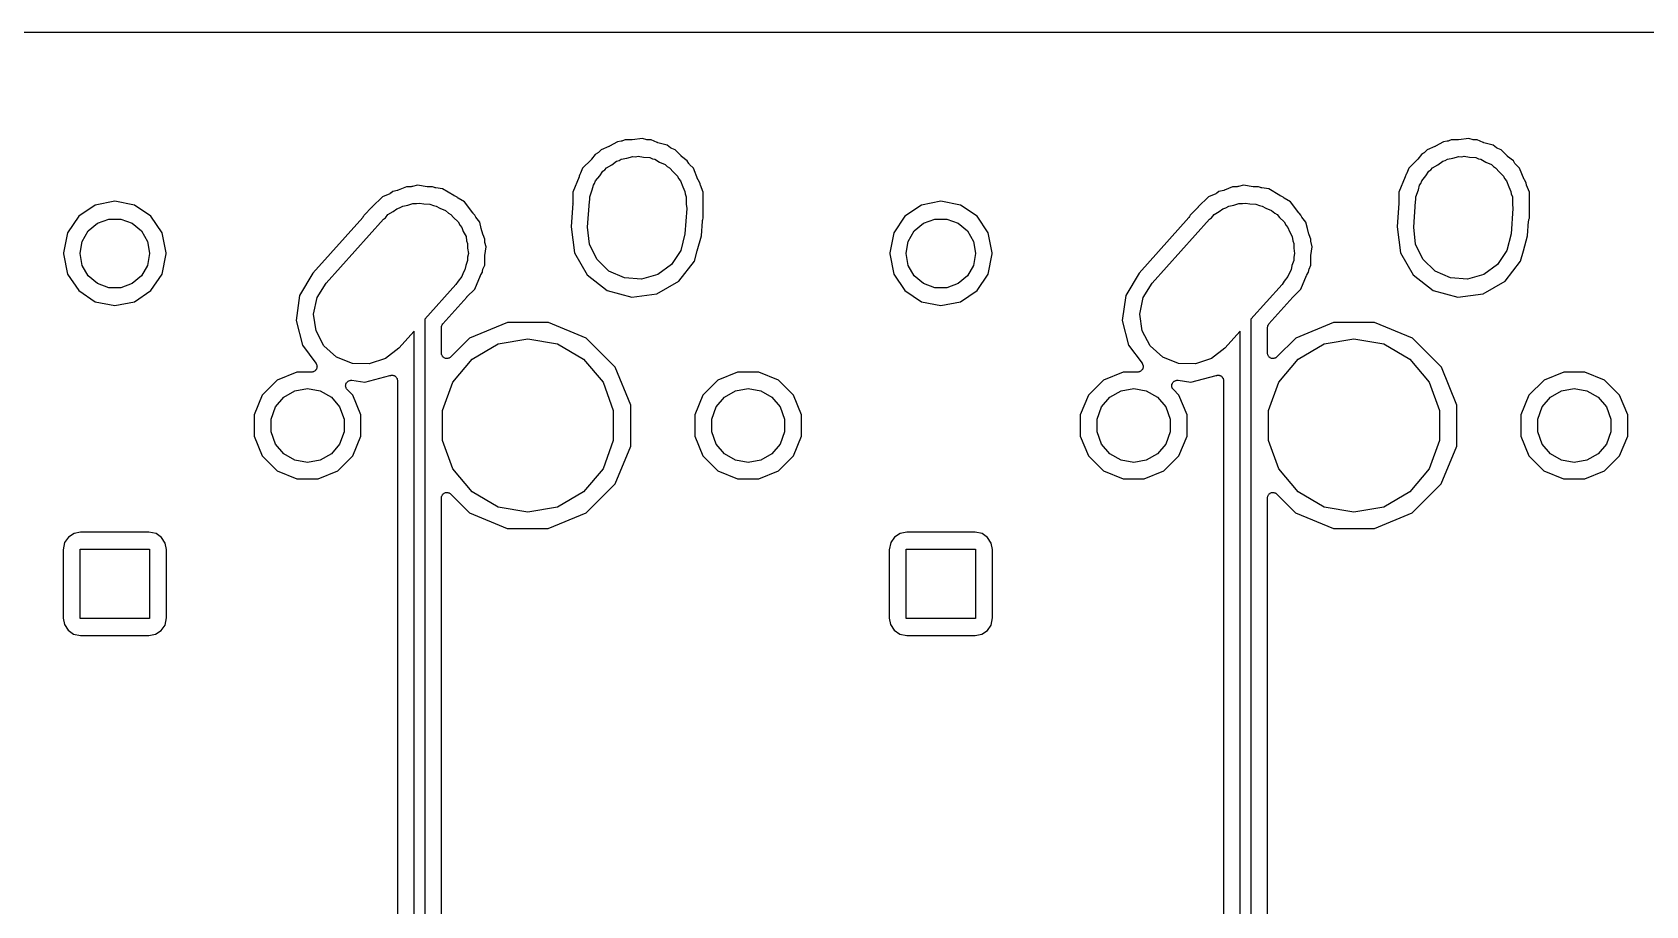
# Model space of a CAD drawing. Extents: x 29 to 257, y -104 to -29.
# Drawn here: x 160.02 to 197.23, y -49.18 to -29.03 of the extents above; entities that cross this region are included whole.
import ezdxf

# ---------------------------------------------------------------- set-up
doc = ezdxf.new("R2010")
doc.units = 0
doc.header["$MEASUREMENT"] = 0
doc.layers.add('BLACK', color=7, linetype='CONTINUOUS')

msp = doc.modelspace()

# ---------------------------------------------------------------- linework, layer by layer
at = {"layer": 'Black'}
for p, q in [((31.0137, -29.031), (254.736, -29.031)), ((173.514, -31.557), (173.333, -31.6609)), ((173.603, -31.5457), (173.514, -31.557)), ((173.619, -31.5407), (173.603, -31.5457)), ((173.635, -31.5371), (173.619, -31.5407)), ((173.692, -31.5137), (173.635, -31.5371)), ((173.843, -31.5139), (173.692, -31.5137)), ((173.851, -31.5125), (173.843, -31.5139)), ((173.859, -31.5128), (173.851, -31.5125)), ((174.096, -31.4825), (173.859, -31.5128)), ((174.197, -31.5098), (174.096, -31.4825)), ((174.213, -31.5113), (174.197, -31.5098)), ((174.23, -31.5142), (174.213, -31.5113)), ((174.291, -31.5143), (174.23, -31.5142)), ((174.43, -31.5722), (174.291, -31.5143)), ((174.438, -31.5739), (174.43, -31.5722)), ((174.446, -31.5774), (174.438, -31.5739)), ((174.662, -31.6362), (174.446, -31.5774)), ((192.564, -31.557), (192.383, -31.6609)), ((192.653, -31.5457), (192.564, -31.557)), ((192.669, -31.5407), (192.653, -31.5457)), ((192.685, -31.5371), (192.669, -31.5407)), ((192.742, -31.5137), (192.685, -31.5371)), ((192.893, -31.5139), (192.742, -31.5137)), ((192.901, -31.5125), (192.893, -31.5139)), ((192.909, -31.5128), (192.901, -31.5125)), ((193.146, -31.4825), (192.909, -31.5128)), ((193.247, -31.5098), (193.146, -31.4825)), ((193.263, -31.5113), (193.247, -31.5098)), ((193.28, -31.5142), (193.263, -31.5113)), ((193.341, -31.5143), (193.28, -31.5142)), ((193.48, -31.5722), (193.341, -31.5143)), ((193.488, -31.5739), (193.48, -31.5722)), ((193.496, -31.5774), (193.488, -31.5739)), ((193.712, -31.6362), (193.496, -31.5774)), ((172.909, -31.9707), (172.714, -32.1658)), ((172.914, -31.964), (172.909, -31.9707)), ((172.92, -31.9585), (172.914, -31.964)), ((173.005, -31.8486), (172.92, -31.9585)), ((173.053, -31.8212), (173.005, -31.8486)), ((173.066, -31.8105), (173.053, -31.8212)), ((173.08, -31.8009), (173.066, -31.8105)), ((173.138, -31.7425), (173.08, -31.8009)), ((173.318, -31.6681), (173.138, -31.7425)), ((173.325, -31.6637), (173.318, -31.6681)), ((173.333, -31.6609), (173.325, -31.6637)), ((173.496, -32.0039), (173.555, -31.9871)), ((173.555, -31.9871), (173.604, -31.9588)), ((173.604, -31.9588), (173.731, -31.9364)), ((173.731, -31.9364), (173.872, -31.8959)), ((173.872, -31.8959), (173.936, -31.9003)), ((173.936, -31.9003), (173.99, -31.8907)), ((173.99, -31.8907), (174.114, -31.9126)), ((174.114, -31.9126), (174.261, -31.9228)), ((174.261, -31.9228), (174.321, -31.949)), ((174.321, -31.949), (174.376, -31.9588)), ((174.376, -31.9588), (174.488, -32.0234)), ((174.739, -31.6955), (174.662, -31.6362)), ((174.754, -31.7033), (174.739, -31.6955)), ((174.768, -31.7123), (174.754, -31.7033)), ((174.844, -31.744), (174.768, -31.7123)), ((174.982, -31.882), (174.844, -31.744)), ((174.989, -31.8867), (174.982, -31.882)), ((174.994, -31.8927), (174.989, -31.8867)), ((175.126, -31.9949), (174.994, -31.8927)), ((175.161, -32.0548), (175.126, -31.9949)), ((191.959, -31.9707), (191.764, -32.1658)), ((191.964, -31.964), (191.959, -31.9707)), ((191.97, -31.9585), (191.964, -31.964)), ((192.055, -31.8486), (191.97, -31.9585)), ((192.103, -31.8212), (192.055, -31.8486)), ((192.116, -31.8105), (192.103, -31.8212)), ((192.13, -31.8009), (192.116, -31.8105)), ((192.188, -31.7425), (192.13, -31.8009)), ((192.368, -31.6681), (192.188, -31.7425)), ((192.375, -31.6637), (192.368, -31.6681)), ((192.383, -31.6609), (192.375, -31.6637)), ((192.546, -32.0039), (192.605, -31.9871)), ((192.605, -31.9871), (192.654, -31.9588)), ((192.654, -31.9588), (192.781, -31.9364)), ((192.781, -31.9364), (192.922, -31.8959)), ((192.922, -31.8959), (192.986, -31.9003)), ((192.986, -31.9003), (193.04, -31.8907)), ((193.04, -31.8907), (193.164, -31.9126)), ((193.164, -31.9126), (193.311, -31.9228)), ((193.311, -31.9228), (193.371, -31.949)), ((193.371, -31.949), (193.426, -31.9588)), ((193.426, -31.9588), (193.538, -32.0234)), ((193.789, -31.6955), (193.712, -31.6362)), ((193.804, -31.7033), (193.789, -31.6955)), ((193.818, -31.7123), (193.804, -31.7033)), ((193.894, -31.744), (193.818, -31.7123)), ((194.032, -31.882), (193.894, -31.744)), ((194.039, -31.8867), (194.032, -31.882)), ((194.044, -31.8927), (194.039, -31.8867)), ((194.176, -31.9949), (194.044, -31.8927)), ((194.211, -32.0548), (194.176, -31.9949)), ((172.631, -32.3661), (172.484, -32.7191)), ((172.633, -32.3581), (172.631, -32.3661)), ((172.636, -32.3507), (172.633, -32.3581)), ((172.646, -32.3128), (172.636, -32.3507)), ((172.65, -32.3078), (172.646, -32.3128)), ((172.658, -32.293), (172.65, -32.3078)), ((172.667, -32.2789), (172.658, -32.293)), ((172.714, -32.1658), (172.667, -32.2789)), ((173.012, -32.4554), (173.11, -32.3391)), ((173.11, -32.3391), (173.18, -32.2339)), ((173.18, -32.2339), (173.225, -32.2012)), ((173.225, -32.2012), (173.264, -32.1549)), ((173.264, -32.1549), (173.384, -32.0858)), ((173.384, -32.0858), (173.496, -32.0039)), ((174.488, -32.0234), (174.619, -32.0813)), ((174.619, -32.0813), (174.664, -32.1247)), ((174.664, -32.1247), (174.716, -32.1549)), ((174.716, -32.1549), (174.805, -32.2607)), ((174.805, -32.2607), (174.9, -32.3525)), ((174.9, -32.3525), (174.925, -32.4045)), ((175.171, -32.0677), (175.161, -32.0548)), ((175.181, -32.0814), (175.171, -32.0677)), ((175.267, -32.168), (175.181, -32.0814)), ((175.373, -32.4233), (175.267, -32.168)), ((191.681, -32.3661), (191.534, -32.7191)), ((191.683, -32.3581), (191.681, -32.3661)), ((191.686, -32.3507), (191.683, -32.3581)), ((191.696, -32.3128), (191.686, -32.3507)), ((191.7, -32.3078), (191.696, -32.3128)), ((191.708, -32.293), (191.7, -32.3078)), ((191.717, -32.2789), (191.708, -32.293)), ((191.764, -32.1658), (191.717, -32.2789)), ((192.062, -32.4554), (192.16, -32.3391)), ((192.16, -32.3391), (192.23, -32.2339)), ((192.23, -32.2339), (192.275, -32.2012)), ((192.275, -32.2012), (192.314, -32.1549)), ((192.314, -32.1549), (192.434, -32.0858)), ((192.434, -32.0858), (192.546, -32.0039)), ((193.538, -32.0234), (193.669, -32.0813)), ((193.669, -32.0813), (193.714, -32.1247)), ((193.714, -32.1247), (193.766, -32.1549)), ((193.766, -32.1549), (193.855, -32.2607)), ((193.855, -32.2607), (193.95, -32.3525)), ((193.95, -32.3525), (193.975, -32.4045)), ((194.221, -32.0677), (194.211, -32.0548)), ((194.231, -32.0814), (194.221, -32.0677)), ((194.317, -32.168), (194.231, -32.0814)), ((194.423, -32.4233), (194.317, -32.168)), ((168.291, -32.7383), (168.277, -32.7455)), ((168.335, -32.706), (168.291, -32.7383)), ((168.446, -32.6776), (168.335, -32.706)), ((168.454, -32.6739), (168.446, -32.6776)), ((168.463, -32.6719), (168.454, -32.6739)), ((168.652, -32.5937), (168.463, -32.6719)), ((168.757, -32.5938), (168.652, -32.5937)), ((168.772, -32.5911), (168.757, -32.5938)), ((168.788, -32.5899), (168.772, -32.5911)), ((168.903, -32.5606), (168.788, -32.5899)), ((169.129, -32.5929), (168.903, -32.5606)), ((169.138, -32.5926), (169.129, -32.5929)), ((169.146, -32.5942), (169.138, -32.5926)), ((169.251, -32.5943), (169.146, -32.5942)), ((169.295, -32.6128), (169.251, -32.5943)), ((169.311, -32.6162), (169.295, -32.6128)), ((169.326, -32.6212), (169.311, -32.6162)), ((169.484, -32.6437), (169.326, -32.6212)), ((169.742, -32.7967), (169.484, -32.6437)), ((172.484, -32.7191), (172.484, -32.9632)), ((172.878, -32.8239), (172.935, -32.6656)), ((172.935, -32.6656), (172.962, -32.558)), ((172.962, -32.558), (172.989, -32.5178)), ((172.989, -32.5178), (173.012, -32.4554)), ((174.925, -32.4045), (174.968, -32.4554)), ((174.968, -32.4554), (175.02, -32.598)), ((175.02, -32.598), (175.071, -32.7035)), ((175.071, -32.7035), (175.077, -32.7546)), ((175.377, -32.4302), (175.373, -32.4233)), ((175.38, -32.4379), (175.377, -32.4302)), ((175.418, -32.504), (175.38, -32.4379)), ((175.421, -32.5282), (175.418, -32.504)), ((175.426, -32.5442), (175.421, -32.5282)), ((175.43, -32.5605), (175.426, -32.5442)), ((175.496, -32.7218), (175.43, -32.5605)), ((175.496, -33.3209), (175.496, -32.7218)), ((187.341, -32.7383), (187.327, -32.7455)), ((187.385, -32.706), (187.341, -32.7383)), ((187.496, -32.6776), (187.385, -32.706)), ((187.504, -32.6739), (187.496, -32.6776)), ((187.513, -32.6719), (187.504, -32.6739)), ((187.702, -32.5937), (187.513, -32.6719)), ((187.807, -32.5938), (187.702, -32.5937)), ((187.822, -32.5911), (187.807, -32.5938)), ((187.838, -32.5899), (187.822, -32.5911)), ((187.953, -32.5606), (187.838, -32.5899)), ((188.179, -32.5929), (187.953, -32.5606)), ((188.188, -32.5926), (188.179, -32.5929)), ((188.196, -32.5942), (188.188, -32.5926)), ((188.301, -32.5943), (188.196, -32.5942)), ((188.345, -32.6128), (188.301, -32.5943)), ((188.361, -32.6162), (188.345, -32.6128)), ((188.376, -32.6212), (188.361, -32.6162)), ((188.534, -32.6437), (188.376, -32.6212)), ((188.792, -32.7967), (188.534, -32.6437)), ((191.534, -32.7191), (191.534, -32.9632)), ((191.928, -32.8239), (191.985, -32.6656)), ((191.985, -32.6656), (192.012, -32.558)), ((192.012, -32.558), (192.039, -32.5178)), ((192.039, -32.5178), (192.062, -32.4554)), ((193.975, -32.4045), (194.018, -32.4554)), ((194.018, -32.4554), (194.07, -32.598)), ((194.07, -32.598), (194.121, -32.7035)), ((194.121, -32.7035), (194.127, -32.7546)), ((194.427, -32.4302), (194.423, -32.4233)), ((194.43, -32.4379), (194.427, -32.4302)), ((194.468, -32.504), (194.43, -32.4379)), ((194.471, -32.5282), (194.468, -32.504)), ((194.476, -32.5442), (194.471, -32.5282)), ((194.48, -32.5605), (194.476, -32.5442)), ((194.546, -32.7218), (194.48, -32.5605)), ((194.546, -33.3209), (194.546, -32.7218)), ((161.474, -33.0168), (161.092, -33.2723)), ((161.925, -32.9271), (161.474, -33.0168)), ((162.376, -33.0168), (161.925, -32.9271)), ((162.758, -33.2723), (162.376, -33.0168)), ((167.854, -33.0659), (167.674, -33.2458)), ((167.856, -33.063), (167.854, -33.0659)), ((167.859, -33.0608), (167.856, -33.063)), ((167.86, -33.0597), (167.859, -33.0604)), ((167.859, -33.0604), (167.859, -33.0608)), ((168.098, -32.8225), (167.86, -33.0597)), ((168.264, -32.7541), (168.098, -32.8225)), ((168.277, -32.7455), (168.264, -32.7541)), ((168.343, -33.1662), (168.425, -33.1016)), ((168.425, -33.1016), (168.493, -33.0794)), ((168.493, -33.0794), (168.564, -33.0388)), ((168.564, -33.0388), (168.681, -33.0182)), ((168.681, -33.0182), (168.797, -32.9802)), ((168.797, -32.9802), (168.88, -32.983)), ((168.88, -32.983), (168.95, -32.9707)), ((168.95, -32.9707), (169.052, -32.9887)), ((169.052, -32.9887), (169.187, -32.9932)), ((169.187, -32.9932), (169.273, -33.0277)), ((169.273, -33.0277), (169.336, -33.0388)), ((169.336, -33.0388), (169.417, -33.0857)), ((169.417, -33.0857), (169.55, -33.1389)), ((169.75, -32.7999), (169.742, -32.7967)), ((169.758, -32.8048), (169.75, -32.7999)), ((169.804, -32.824), (169.758, -32.8048)), ((169.817, -32.8364), (169.804, -32.824)), ((169.83, -32.8456), (169.817, -32.8364)), ((169.842, -32.8559), (169.83, -32.8456)), ((169.988, -32.9428), (169.842, -32.8559)), ((170.18, -33.199), (169.988, -32.9428)), ((172.484, -32.9718), (172.446, -33.5215)), ((172.484, -32.9632), (172.483, -32.9674)), ((172.483, -32.9674), (172.484, -32.9718)), ((172.827, -33.528), (172.868, -32.9372)), ((172.868, -32.9372), (172.878, -32.8976)), ((172.878, -32.8976), (172.878, -32.8239)), ((175.113, -33.092), (175.072, -33.6828)), ((175.077, -32.7546), (175.102, -32.8239)), ((175.102, -32.8239), (175.102, -32.9924)), ((175.102, -32.9924), (175.113, -33.092)), ((180.524, -33.0168), (180.142, -33.2723)), ((180.975, -32.9271), (180.524, -33.0168)), ((181.426, -33.0168), (180.975, -32.9271)), ((181.808, -33.2723), (181.426, -33.0168)), ((186.904, -33.0659), (186.724, -33.2458)), ((186.906, -33.063), (186.904, -33.0659)), ((186.909, -33.0608), (186.906, -33.063)), ((186.91, -33.0597), (186.909, -33.0604)), ((186.909, -33.0604), (186.909, -33.0608)), ((187.148, -32.8225), (186.91, -33.0597)), ((187.314, -32.7541), (187.148, -32.8225)), ((187.327, -32.7455), (187.314, -32.7541)), ((187.393, -33.1662), (187.475, -33.1016)), ((187.475, -33.1016), (187.543, -33.0794)), ((187.543, -33.0794), (187.614, -33.0388)), ((187.614, -33.0388), (187.731, -33.0182)), ((187.731, -33.0182), (187.847, -32.9802)), ((187.847, -32.9802), (187.93, -32.983)), ((187.93, -32.983), (188, -32.9707)), ((188, -32.9707), (188.102, -32.9887)), ((188.102, -32.9887), (188.237, -32.9932)), ((188.237, -32.9932), (188.323, -33.0277)), ((188.323, -33.0277), (188.386, -33.0388)), ((188.386, -33.0388), (188.467, -33.0857)), ((188.467, -33.0857), (188.6, -33.1389)), ((188.8, -32.7999), (188.792, -32.7967)), ((188.808, -32.8048), (188.8, -32.7999)), ((188.854, -32.824), (188.808, -32.8048)), ((188.867, -32.8364), (188.854, -32.824)), ((188.88, -32.8456), (188.867, -32.8364)), ((188.892, -32.8559), (188.88, -32.8456)), ((189.038, -32.9428), (188.892, -32.8559)), ((189.23, -33.199), (189.038, -32.9428)), ((191.534, -32.9718), (191.496, -33.5215)), ((191.534, -32.9632), (191.533, -32.9674)), ((191.533, -32.9674), (191.534, -32.9718)), ((191.877, -33.528), (191.918, -32.9372)), ((191.918, -32.9372), (191.928, -32.8976)), ((191.928, -32.8976), (191.928, -32.8239)), ((194.163, -33.092), (194.122, -33.6828)), ((194.127, -32.7546), (194.152, -32.8239)), ((194.152, -32.8239), (194.152, -32.9924)), ((194.152, -32.9924), (194.163, -33.092)), ((161.092, -33.2723), (160.836, -33.6546)), ((161.312, -33.614), (161.525, -33.4354)), ((161.525, -33.4354), (161.786, -33.3403)), ((161.786, -33.3403), (162.064, -33.3403)), ((162.064, -33.3403), (162.325, -33.4354)), ((162.325, -33.4354), (162.538, -33.614)), ((163.014, -33.6546), (162.758, -33.2723)), ((167.643, -33.3015), (166.493, -34.583)), ((166.797, -34.8147), (168.118, -33.3427)), ((167.654, -33.2833), (167.643, -33.3015)), ((167.666, -33.2653), (167.654, -33.2833)), ((167.674, -33.2458), (167.666, -33.2653)), ((168.118, -33.3427), (168.164, -33.3069)), ((168.164, -33.3069), (168.224, -33.2349)), ((168.224, -33.2349), (168.343, -33.1662)), ((169.55, -33.1389), (169.622, -33.2041)), ((169.622, -33.2041), (169.676, -33.2349)), ((169.676, -33.2349), (169.734, -33.3041)), ((169.734, -33.3041), (169.841, -33.3999)), ((169.841, -33.3999), (169.887, -33.4863)), ((170.187, -33.2051), (170.18, -33.199)), ((170.192, -33.2125), (170.187, -33.2051)), ((170.227, -33.248), (170.192, -33.2125)), ((170.234, -33.2642), (170.227, -33.248)), ((170.243, -33.2776), (170.234, -33.2642)), ((170.25, -33.2919), (170.243, -33.2776)), ((170.34, -33.4122), (170.25, -33.2919)), ((170.377, -33.5567), (170.34, -33.4122)), ((175.451, -33.7287), (175.474, -33.3905)), ((175.474, -33.3905), (175.479, -33.3705)), ((175.479, -33.3705), (175.483, -33.3505)), ((175.483, -33.3505), (175.496, -33.3209)), ((180.142, -33.2723), (179.886, -33.6546)), ((180.362, -33.614), (180.575, -33.4354)), ((180.575, -33.4354), (180.836, -33.3403)), ((180.836, -33.3403), (181.114, -33.3403)), ((181.114, -33.3403), (181.375, -33.4354)), ((181.375, -33.4354), (181.588, -33.614)), ((182.064, -33.6546), (181.808, -33.2723)), ((186.693, -33.3015), (185.543, -34.583)), ((185.847, -34.8147), (187.168, -33.3427)), ((186.704, -33.2833), (186.693, -33.3015)), ((186.716, -33.2653), (186.704, -33.2833)), ((186.724, -33.2458), (186.716, -33.2653)), ((187.168, -33.3427), (187.214, -33.3069)), ((187.214, -33.3069), (187.274, -33.2349)), ((187.274, -33.2349), (187.393, -33.1662)), ((188.6, -33.1389), (188.672, -33.2041)), ((188.672, -33.2041), (188.726, -33.2349)), ((188.726, -33.2349), (188.784, -33.3041)), ((188.784, -33.3041), (188.891, -33.3999)), ((188.891, -33.3999), (188.937, -33.4863)), ((189.237, -33.2051), (189.23, -33.199)), ((189.242, -33.2125), (189.237, -33.2051)), ((189.277, -33.248), (189.242, -33.2125)), ((189.284, -33.2642), (189.277, -33.248)), ((189.293, -33.2776), (189.284, -33.2642)), ((189.3, -33.2919), (189.293, -33.2776)), ((189.39, -33.4122), (189.3, -33.2919)), ((189.427, -33.5567), (189.39, -33.4122)), ((194.501, -33.7287), (194.524, -33.3905)), ((194.524, -33.3905), (194.529, -33.3705)), ((194.529, -33.3705), (194.533, -33.3505)), ((194.533, -33.3505), (194.546, -33.3209)), ((160.836, -33.6546), (160.744, -34.1181)), ((161.125, -34.1282), (161.173, -33.8546)), ((161.173, -33.8546), (161.312, -33.614)), ((162.538, -33.614), (162.677, -33.8546)), ((162.677, -33.8546), (162.725, -34.1282)), ((163.106, -34.1181), (163.014, -33.6546)), ((169.887, -33.4863), (169.928, -33.5354)), ((169.928, -33.5354), (169.96, -33.6234)), ((169.96, -33.6234), (170.025, -33.7445)), ((170.025, -33.7445), (170.038, -33.8373)), ((170.038, -33.8373), (170.062, -33.9039)), ((170.411, -33.6882), (170.377, -33.5567)), ((170.414, -33.6964), (170.411, -33.6882)), ((170.416, -33.7052), (170.414, -33.6964)), ((170.456, -33.8018), (170.416, -33.7052)), ((170.456, -33.85), (170.456, -33.8018)), ((170.459, -33.8657), (170.456, -33.85)), ((172.446, -33.5215), (172.522, -34.116)), ((172.869, -33.9165), (172.827, -33.528)), ((175.072, -33.6828), (174.978, -34.062)), ((175.357, -34.0723), (175.451, -33.7287)), ((179.886, -33.6546), (179.794, -34.1181)), ((180.175, -34.1282), (180.223, -33.8546)), ((180.223, -33.8546), (180.362, -33.614)), ((181.588, -33.614), (181.727, -33.8546)), ((181.727, -33.8546), (181.775, -34.1282)), ((182.156, -34.1181), (182.064, -33.6546)), ((188.937, -33.4863), (188.978, -33.5354)), ((188.978, -33.5354), (189.01, -33.6234)), ((189.01, -33.6234), (189.075, -33.7445)), ((189.075, -33.7445), (189.088, -33.8373)), ((189.088, -33.8373), (189.112, -33.9039)), ((189.461, -33.6882), (189.427, -33.5567)), ((189.464, -33.6964), (189.461, -33.6882)), ((189.466, -33.7052), (189.464, -33.6964)), ((189.506, -33.8018), (189.466, -33.7052)), ((189.506, -33.85), (189.506, -33.8018)), ((189.509, -33.8657), (189.506, -33.85)), ((191.496, -33.5215), (191.572, -34.116)), ((191.919, -33.9165), (191.877, -33.528)), ((194.122, -33.6828), (194.028, -34.062)), ((194.407, -34.0723), (194.501, -33.7287)), ((160.744, -34.1181), (160.744, -34.1444)), ((160.744, -34.1444), (160.836, -34.6079)), ((161.125, -34.1343), (161.125, -34.1282)), ((161.173, -34.4079), (161.125, -34.1343)), ((162.725, -34.1343), (162.677, -34.4079)), ((162.725, -34.1282), (162.725, -34.1343)), ((163.014, -34.6079), (163.106, -34.1444)), ((163.106, -34.1444), (163.106, -34.1181)), ((170.062, -33.9039), (170.062, -34.0076)), ((170.062, -34.0076), (170.08, -34.1313)), ((170.08, -34.1313), (170.062, -34.2149)), ((170.062, -34.2149), (170.062, -34.2961)), ((170.456, -34.1962), (170.457, -34.1873)), ((170.456, -34.4009), (170.456, -34.1962)), ((170.457, -34.1783), (170.486, -33.9806)), ((170.457, -34.1873), (170.457, -34.1783)), ((170.46, -33.8816), (170.459, -33.8657)), ((170.486, -33.9806), (170.46, -33.8816)), ((172.522, -34.116), (172.814, -34.6251)), ((173.04, -34.2675), (172.869, -33.9165)), ((174.978, -34.062), (174.76, -34.3861)), ((175.294, -34.3072), (175.357, -34.0723)), ((179.794, -34.1181), (179.794, -34.1444)), ((179.794, -34.1444), (179.886, -34.6079)), ((180.175, -34.1343), (180.175, -34.1282)), ((180.223, -34.4079), (180.175, -34.1343)), ((181.775, -34.1343), (181.727, -34.4079)), ((181.775, -34.1282), (181.775, -34.1343)), ((182.064, -34.6079), (182.156, -34.1444)), ((182.156, -34.1444), (182.156, -34.1181)), ((189.112, -33.9039), (189.112, -34.0076)), ((189.112, -34.0076), (189.13, -34.1313)), ((189.13, -34.1313), (189.112, -34.2149)), ((189.112, -34.2149), (189.112, -34.2961)), ((189.506, -34.1962), (189.507, -34.1873)), ((189.506, -34.4009), (189.506, -34.1962)), ((189.507, -34.1783), (189.536, -33.9806)), ((189.507, -34.1873), (189.507, -34.1783)), ((189.51, -33.8816), (189.509, -33.8657)), ((189.536, -33.9806), (189.51, -33.8816)), ((191.572, -34.116), (191.864, -34.6251)), ((192.09, -34.2675), (191.919, -33.9165)), ((194.028, -34.062), (193.81, -34.3861)), ((194.344, -34.3072), (194.407, -34.0723)), ((161.312, -34.6485), (161.173, -34.4079)), ((162.677, -34.4079), (162.538, -34.6485)), ((166.493, -34.583), (166.188, -35.0987)), ((169.96, -34.5764), (169.928, -34.6646)), ((169.999, -34.5136), (169.96, -34.5764)), ((170.021, -34.4078), (169.999, -34.5136)), ((170.062, -34.2961), (170.021, -34.4078)), ((170.363, -34.6281), (170.402, -34.5613)), ((170.402, -34.5613), (170.407, -34.5286)), ((170.407, -34.5286), (170.412, -34.5134)), ((170.412, -34.5134), (170.415, -34.4979)), ((170.415, -34.4979), (170.456, -34.4009)), ((173.321, -34.5387), (173.04, -34.2675)), ((173.679, -34.6972), (173.321, -34.5387)), ((174.76, -34.3861), (174.444, -34.6161)), ((174.935, -34.7714), (175.294, -34.3072)), ((180.362, -34.6485), (180.223, -34.4079)), ((181.727, -34.4079), (181.588, -34.6485)), ((185.543, -34.583), (185.238, -35.0987)), ((189.01, -34.5764), (188.978, -34.6646)), ((189.049, -34.5136), (189.01, -34.5764)), ((189.071, -34.4078), (189.049, -34.5136)), ((189.112, -34.2961), (189.071, -34.4078)), ((189.413, -34.6281), (189.452, -34.5613)), ((189.452, -34.5613), (189.457, -34.5286)), ((189.457, -34.5286), (189.462, -34.5134)), ((189.462, -34.5134), (189.465, -34.4979)), ((189.465, -34.4979), (189.506, -34.4009)), ((192.371, -34.5387), (192.09, -34.2675)), ((192.729, -34.6972), (192.371, -34.5387)), ((193.81, -34.3861), (193.494, -34.6161)), ((193.985, -34.7714), (194.344, -34.3072)), ((160.836, -34.6079), (161.092, -34.9902)), ((161.525, -34.8271), (161.312, -34.6485)), ((161.786, -34.9222), (161.525, -34.8271)), ((162.064, -34.9222), (161.786, -34.9222)), ((162.325, -34.8271), (162.064, -34.9222)), ((162.538, -34.6485), (162.325, -34.8271)), ((162.758, -34.9902), (163.014, -34.6079)), ((166.591, -35.1464), (166.797, -34.8147)), ((169.793, -34.8453), (169.075, -35.6452)), ((169.84, -34.77), (169.793, -34.8453)), ((169.928, -34.6646), (169.84, -34.77)), ((170.046, -35.1341), (170.226, -34.9542)), ((170.226, -34.9542), (170.355, -34.6441)), ((170.355, -34.6441), (170.36, -34.6365)), ((170.36, -34.6365), (170.363, -34.6281)), ((172.814, -34.6251), (173.278, -34.9838)), ((174.068, -34.7241), (173.679, -34.6972)), ((174.444, -34.6161), (174.068, -34.7241)), ((174.426, -35.063), (174.935, -34.7714)), ((179.886, -34.6079), (180.142, -34.9902)), ((180.575, -34.8271), (180.362, -34.6485)), ((180.836, -34.9222), (180.575, -34.8271)), ((181.114, -34.9222), (180.836, -34.9222)), ((181.375, -34.8271), (181.114, -34.9222)), ((181.588, -34.6485), (181.375, -34.8271)), ((181.808, -34.9902), (182.064, -34.6079)), ((185.641, -35.1464), (185.847, -34.8147)), ((188.843, -34.8453), (188.125, -35.6452)), ((188.89, -34.77), (188.843, -34.8453)), ((188.978, -34.6646), (188.89, -34.77)), ((189.096, -35.1341), (189.276, -34.9542)), ((189.276, -34.9542), (189.405, -34.6441)), ((189.405, -34.6441), (189.41, -34.6365)), ((189.41, -34.6365), (189.413, -34.6281)), ((191.864, -34.6251), (192.328, -34.9838)), ((193.118, -34.7241), (192.729, -34.6972)), ((193.494, -34.6161), (193.118, -34.7241)), ((193.476, -35.063), (193.985, -34.7714)), ((161.092, -34.9902), (161.474, -35.2457)), ((161.474, -35.2457), (161.925, -35.3354)), ((161.925, -35.3354), (162.376, -35.2457)), ((162.376, -35.2457), (162.758, -34.9902)), ((166.188, -35.0987), (166.104, -35.6794)), ((166.51, -35.5287), (166.591, -35.1464)), ((169.488, -35.7549), (170.041, -35.1392)), ((170.041, -35.1392), (170.044, -35.137)), ((170.044, -35.137), (170.046, -35.1341)), ((173.278, -34.9838), (173.844, -35.1375)), ((173.844, -35.1375), (174.426, -35.063)), ((180.142, -34.9902), (180.524, -35.2457)), ((180.524, -35.2457), (180.975, -35.3354)), ((180.975, -35.3354), (181.426, -35.2457)), ((181.426, -35.2457), (181.808, -34.9902)), ((185.238, -35.0987), (185.154, -35.6794)), ((185.56, -35.5287), (185.641, -35.1464)), ((188.538, -35.7549), (189.091, -35.1392)), ((189.091, -35.1392), (189.094, -35.137)), ((189.094, -35.137), (189.096, -35.1341)), ((192.328, -34.9838), (192.894, -35.1375)), ((192.894, -35.1375), (193.476, -35.063)), ((166.104, -35.6794), (166.25, -36.2478)), ((166.565, -35.9155), (166.51, -35.5287)), ((169.075, -35.6452), (169.075, -52.0395)), ((185.154, -35.6794), (185.3, -36.2478)), ((185.615, -35.9155), (185.56, -35.5287)), ((188.125, -35.6452), (188.125, -52.0395)), ((166.749, -36.2601), (166.565, -35.9155)), ((168.825, -35.9239), (168.472, -36.3173)), ((168.825, -52.0312), (168.825, -35.9239)), ((169.456, -35.8355), (169.46, -35.816)), ((169.456, -35.8376), (169.456, -35.8355)), ((169.456, -35.8397), (169.456, -35.8376)), ((169.456, -36.4286), (169.456, -35.8397)), ((169.46, -35.816), (169.464, -35.7963)), ((169.464, -35.7963), (169.465, -35.7944)), ((169.465, -35.7924), (169.476, -35.7754)), ((169.465, -35.7944), (169.465, -35.7924)), ((169.476, -35.7754), (169.486, -35.7581)), ((169.486, -35.7581), (169.487, -35.7567)), ((169.487, -35.7567), (169.488, -35.7549)), ((170.106, -36.0855), (169.673, -36.5185)), ((170.98, -35.7247), (170.106, -36.0855)), ((171.924, -35.7255), (170.98, -35.7247)), ((172.797, -36.0878), (171.924, -35.7255)), ((173.465, -36.7565), (172.797, -36.0878)), ((185.799, -36.2601), (185.615, -35.9155)), ((187.875, -35.9239), (187.522, -36.3173)), ((187.875, -52.0312), (187.875, -35.9239)), ((188.506, -35.8355), (188.51, -35.816)), ((188.506, -35.8376), (188.506, -35.8355)), ((188.506, -35.8397), (188.506, -35.8376)), ((188.506, -36.4286), (188.506, -35.8397)), ((188.51, -35.816), (188.514, -35.7963)), ((188.514, -35.7963), (188.515, -35.7944)), ((188.515, -35.7924), (188.526, -35.7754)), ((188.515, -35.7944), (188.515, -35.7924)), ((188.526, -35.7754), (188.536, -35.7581)), ((188.536, -35.7581), (188.537, -35.7567)), ((188.537, -35.7567), (188.538, -35.7549)), ((189.156, -36.0855), (188.723, -36.5185)), ((190.03, -35.7247), (189.156, -36.0855)), ((190.974, -35.7255), (190.03, -35.7247)), ((191.847, -36.0878), (190.974, -35.7255)), ((192.515, -36.7565), (191.847, -36.0878)), ((166.25, -36.2478), (166.563, -36.665)), ((167.04, -36.5211), (166.749, -36.2601)), ((168.472, -36.3173), (168.165, -36.5584)), ((169.459, -36.4449), (169.456, -36.4286)), ((169.46, -36.4614), (169.459, -36.4449)), ((169.463, -36.4665), (169.46, -36.4614)), ((170.163, -36.5667), (170.765, -36.2192)), ((170.765, -36.2192), (171.45, -36.0985)), ((171.45, -36.0985), (172.135, -36.2192)), ((172.135, -36.2192), (172.737, -36.5667)), ((185.3, -36.2478), (185.613, -36.665)), ((186.09, -36.5211), (185.799, -36.2601)), ((187.522, -36.3173), (187.215, -36.5584)), ((188.509, -36.4449), (188.506, -36.4286)), ((188.51, -36.4614), (188.509, -36.4449)), ((188.513, -36.4665), (188.51, -36.4614)), ((189.213, -36.5667), (189.815, -36.2192)), ((189.815, -36.2192), (190.5, -36.0985)), ((190.5, -36.0985), (191.185, -36.2192)), ((191.185, -36.2192), (191.787, -36.5667)), ((166.547, -36.8327), (166.543, -36.8385)), ((166.554, -36.828), (166.547, -36.8327)), ((166.562, -36.8159), (166.554, -36.828)), ((166.571, -36.8048), (166.562, -36.8159)), ((166.563, -36.665), (166.566, -36.6719)), ((166.566, -36.6719), (166.571, -36.6778)), ((166.571, -36.6778), (166.576, -36.6914)), ((166.574, -36.7976), (166.571, -36.8048)), ((166.578, -36.7911), (166.574, -36.7976)), ((166.576, -36.6914), (166.583, -36.7044)), ((166.581, -36.777), (166.578, -36.7911)), ((166.586, -36.7633), (166.581, -36.777)), ((166.583, -36.7044), (166.583, -36.712)), ((166.583, -36.712), (166.586, -36.7192)), ((166.586, -36.7192), (166.586, -36.7337)), ((166.586, -36.7337), (166.588, -36.7482)), ((166.588, -36.7482), (166.586, -36.7557)), ((166.586, -36.7557), (166.586, -36.7633)), ((167.403, -36.6668), (167.04, -36.5211)), ((167.793, -36.6798), (167.403, -36.6668)), ((168.165, -36.5584), (167.793, -36.6798)), ((169.464, -36.472), (169.463, -36.4665)), ((169.472, -36.4864), (169.464, -36.472)), ((169.479, -36.5014), (169.472, -36.4864)), ((169.483, -36.5054), (169.479, -36.5014)), ((169.486, -36.5102), (169.483, -36.5054)), ((169.498, -36.5209), (169.486, -36.5102)), ((169.51, -36.5326), (169.498, -36.5209)), ((169.515, -36.535), (169.51, -36.5326)), ((169.519, -36.5386), (169.515, -36.535)), ((169.535, -36.5442), (169.519, -36.5386)), ((169.55, -36.5513), (169.535, -36.5442)), ((169.556, -36.5517), (169.55, -36.5513)), ((169.561, -36.5537), (169.556, -36.5517)), ((169.577, -36.5537), (169.561, -36.5537)), ((169.594, -36.5551), (169.577, -36.5537)), ((169.599, -36.5537), (169.594, -36.5551)), ((169.605, -36.5537), (169.599, -36.5537)), ((169.621, -36.548), (169.605, -36.5537)), ((169.637, -36.5438), (169.621, -36.548)), ((169.641, -36.5405), (169.637, -36.5438)), ((169.647, -36.5386), (169.641, -36.5405)), ((169.659, -36.528), (169.647, -36.5386)), ((169.673, -36.5185), (169.659, -36.528)), ((169.717, -37.0992), (170.163, -36.5667)), ((172.737, -36.5667), (173.183, -37.0992)), ((173.825, -37.6297), (173.465, -36.7565)), ((185.597, -36.8327), (185.593, -36.8385)), ((185.604, -36.828), (185.597, -36.8327)), ((185.612, -36.8159), (185.604, -36.828)), ((185.621, -36.8048), (185.612, -36.8159)), ((185.613, -36.665), (185.616, -36.6719)), ((185.616, -36.6719), (185.621, -36.6778)), ((185.621, -36.6778), (185.626, -36.6914)), ((185.624, -36.7976), (185.621, -36.8048)), ((185.628, -36.7911), (185.624, -36.7976)), ((185.626, -36.6914), (185.633, -36.7044)), ((185.631, -36.777), (185.628, -36.7911)), ((185.636, -36.7633), (185.631, -36.777)), ((185.633, -36.7044), (185.633, -36.712)), ((185.633, -36.712), (185.636, -36.7192)), ((185.636, -36.7192), (185.636, -36.7337)), ((185.636, -36.7337), (185.638, -36.7482)), ((185.638, -36.7482), (185.636, -36.7557)), ((185.636, -36.7557), (185.636, -36.7633)), ((186.453, -36.6668), (186.09, -36.5211)), ((186.843, -36.6798), (186.453, -36.6668)), ((187.215, -36.5584), (186.843, -36.6798)), ((188.514, -36.472), (188.513, -36.4665)), ((188.522, -36.4864), (188.514, -36.472)), ((188.529, -36.5014), (188.522, -36.4864)), ((188.533, -36.5054), (188.529, -36.5014)), ((188.536, -36.5102), (188.533, -36.5054)), ((188.548, -36.5209), (188.536, -36.5102)), ((188.56, -36.5326), (188.548, -36.5209)), ((188.565, -36.535), (188.56, -36.5326)), ((188.57, -36.5386), (188.565, -36.535)), ((188.585, -36.5442), (188.57, -36.5386)), ((188.6, -36.5513), (188.585, -36.5442)), ((188.606, -36.5517), (188.6, -36.5513)), ((188.611, -36.5537), (188.606, -36.5517)), ((188.627, -36.5537), (188.611, -36.5537)), ((188.644, -36.5551), (188.627, -36.5537)), ((188.649, -36.5537), (188.644, -36.5551)), ((188.655, -36.5537), (188.649, -36.5537)), ((188.671, -36.548), (188.655, -36.5537)), ((188.687, -36.5438), (188.671, -36.548)), ((188.691, -36.5405), (188.687, -36.5438)), ((188.696, -36.5386), (188.691, -36.5405)), ((188.709, -36.528), (188.696, -36.5386)), ((188.723, -36.5185), (188.709, -36.528)), ((188.767, -37.0992), (189.213, -36.5667)), ((191.787, -36.5667), (192.233, -37.0992)), ((192.875, -37.6297), (192.515, -36.7565)), ((165.673, -37.055), (165.326, -37.4013)), ((166.126, -36.8679), (165.673, -37.055)), ((166.461, -36.8682), (166.126, -36.8679)), ((166.468, -36.8668), (166.461, -36.8682)), ((166.476, -36.8673), (166.468, -36.8668)), ((166.49, -36.8631), (166.476, -36.8673)), ((166.504, -36.8606), (166.49, -36.8631)), ((166.511, -36.8567), (166.504, -36.8606)), ((166.518, -36.8545), (166.511, -36.8567)), ((166.53, -36.8458), (166.518, -36.8545)), ((166.543, -36.8385), (166.53, -36.8458)), ((167.248, -37.1871), (167.25, -37.1686)), ((167.248, -37.1905), (167.248, -37.1871)), ((167.248, -37.1939), (167.248, -37.1905)), ((167.253, -37.212), (167.248, -37.1939)), ((167.25, -37.1686), (167.252, -37.15)), ((167.252, -37.15), (167.254, -37.1469)), ((167.254, -37.1434), (167.263, -37.127)), ((167.254, -37.1469), (167.254, -37.1434)), ((167.263, -37.127), (167.271, -37.11)), ((167.271, -37.11), (167.273, -37.1076)), ((167.273, -37.1076), (167.275, -37.1045)), ((167.275, -37.1045), (167.289, -37.0921)), ((167.289, -37.0921), (167.302, -37.0789)), ((167.302, -37.0789), (167.305, -37.0774)), ((167.305, -37.0774), (167.308, -37.0751)), ((167.308, -37.0751), (167.325, -37.0681)), ((167.325, -37.0681), (167.342, -37.0603)), ((167.342, -37.0603), (167.345, -37.06)), ((167.345, -37.06), (167.349, -37.0587)), ((167.349, -37.0587), (167.367, -37.0581)), ((167.367, -37.0581), (167.386, -37.0565)), ((167.386, -37.0565), (167.389, -37.0574)), ((167.389, -37.0574), (167.393, -37.0573)), ((167.393, -37.0573), (167.687, -37.0994)), ((167.687, -37.0994), (168.27, -36.9504)), ((168.27, -36.9504), (168.28, -36.9451)), ((168.28, -36.9451), (168.288, -36.9441)), ((168.288, -36.9441), (168.295, -36.9415)), ((168.295, -36.9415), (168.31, -36.9415)), ((168.31, -36.9415), (168.324, -36.9398)), ((168.324, -36.9398), (168.331, -36.9415)), ((168.331, -36.9415), (168.339, -36.9415)), ((168.339, -36.9415), (168.353, -36.9465)), ((168.353, -36.9465), (168.367, -36.9498)), ((168.367, -36.9498), (168.373, -36.954)), ((168.373, -36.954), (168.38, -36.9566)), ((168.38, -36.9566), (168.392, -36.966)), ((168.392, -36.966), (168.404, -36.974)), ((168.404, -36.974), (168.408, -36.9801)), ((168.408, -36.9801), (168.414, -36.985)), ((168.414, -36.985), (168.422, -36.9976)), ((168.422, -36.9976), (168.43, -37.0092)), ((168.43, -37.0092), (168.433, -37.0166)), ((168.433, -37.0166), (168.436, -37.0232)), ((168.436, -37.0232), (168.439, -37.0375)), ((168.439, -37.0375), (168.443, -37.0515)), ((168.443, -37.0515), (168.443, -37.0591)), ((168.443, -37.0591), (168.444, -37.0666)), ((168.444, -37.0666), (168.444, -51.6294)), ((169.479, -37.7524), (169.717, -37.0992)), ((173.183, -37.0992), (173.421, -37.7524)), ((175.833, -37.055), (175.486, -37.4013)), ((176.286, -36.8679), (175.833, -37.055)), ((176.776, -36.8683), (176.286, -36.8679)), ((177.229, -37.0563), (176.776, -36.8683)), ((177.575, -37.4031), (177.229, -37.0563)), ((184.723, -37.055), (184.376, -37.4013)), ((185.176, -36.8679), (184.723, -37.055)), ((185.511, -36.8682), (185.176, -36.8679)), ((185.518, -36.8668), (185.511, -36.8682)), ((185.526, -36.8673), (185.518, -36.8668)), ((185.54, -36.8631), (185.526, -36.8673)), ((185.554, -36.8606), (185.54, -36.8631)), ((185.561, -36.8567), (185.554, -36.8606)), ((185.568, -36.8545), (185.561, -36.8567)), ((185.58, -36.8458), (185.568, -36.8545)), ((185.593, -36.8385), (185.58, -36.8458)), ((186.298, -37.1871), (186.3, -37.1686)), ((186.298, -37.1905), (186.298, -37.1871)), ((186.298, -37.1939), (186.298, -37.1905)), ((186.303, -37.212), (186.298, -37.1939)), ((186.3, -37.1686), (186.302, -37.15)), ((186.302, -37.15), (186.304, -37.1469)), ((186.304, -37.1434), (186.313, -37.127)), ((186.304, -37.1469), (186.304, -37.1434)), ((186.313, -37.127), (186.321, -37.11)), ((186.321, -37.11), (186.323, -37.1076)), ((186.323, -37.1076), (186.325, -37.1045)), ((186.325, -37.1045), (186.339, -37.0921)), ((186.339, -37.0921), (186.352, -37.0789)), ((186.352, -37.0789), (186.355, -37.0774)), ((186.355, -37.0774), (186.358, -37.0751)), ((186.358, -37.0751), (186.375, -37.0681)), ((186.375, -37.0681), (186.392, -37.0603)), ((186.392, -37.0603), (186.395, -37.06)), ((186.395, -37.06), (186.399, -37.0587)), ((186.399, -37.0587), (186.417, -37.0581)), ((186.417, -37.0581), (186.436, -37.0565)), ((186.436, -37.0565), (186.439, -37.0574)), ((186.439, -37.0574), (186.443, -37.0573)), ((186.443, -37.0573), (186.737, -37.0994)), ((186.737, -37.0994), (187.32, -36.9504)), ((187.32, -36.9504), (187.33, -36.9451)), ((187.33, -36.9451), (187.338, -36.9441)), ((187.338, -36.9441), (187.345, -36.9415)), ((187.345, -36.9415), (187.36, -36.9415)), ((187.36, -36.9415), (187.374, -36.9398)), ((187.374, -36.9398), (187.381, -36.9415)), ((187.381, -36.9415), (187.389, -36.9415)), ((187.389, -36.9415), (187.403, -36.9465)), ((187.403, -36.9465), (187.417, -36.9498)), ((187.417, -36.9498), (187.423, -36.954)), ((187.423, -36.954), (187.43, -36.9566)), ((187.43, -36.9566), (187.442, -36.966)), ((187.442, -36.966), (187.454, -36.974)), ((187.454, -36.974), (187.458, -36.9801)), ((187.458, -36.9801), (187.464, -36.985)), ((187.464, -36.985), (187.472, -36.9976)), ((187.472, -36.9976), (187.48, -37.0092)), ((187.48, -37.0092), (187.483, -37.0166)), ((187.483, -37.0166), (187.486, -37.0232)), ((187.486, -37.0232), (187.489, -37.0375)), ((187.489, -37.0375), (187.493, -37.0515)), ((187.493, -37.0515), (187.493, -37.0591)), ((187.493, -37.0591), (187.494, -37.0666)), ((187.494, -37.0666), (187.494, -51.6294)), ((188.529, -37.7524), (188.767, -37.0992)), ((192.233, -37.0992), (192.471, -37.7524)), ((194.883, -37.055), (194.536, -37.4013)), ((195.336, -36.8679), (194.883, -37.055)), ((195.826, -36.8683), (195.336, -36.8679)), ((196.279, -37.0563), (195.826, -36.8683)), ((196.625, -37.4031), (196.279, -37.0563)), ((165.326, -37.4013), (165.138, -37.8539)), ((165.63, -37.6729), (165.821, -37.4457)), ((165.821, -37.4457), (166.078, -37.2974)), ((166.078, -37.2974), (166.37, -37.2458)), ((166.37, -37.2458), (166.662, -37.2974)), ((166.662, -37.2974), (166.919, -37.4457)), ((166.919, -37.4457), (167.11, -37.6729)), ((167.257, -37.2302), (167.253, -37.212)), ((167.259, -37.2332), (167.257, -37.2302)), ((167.26, -37.2365), (167.259, -37.2332)), ((167.27, -37.2519), (167.26, -37.2365)), ((167.28, -37.2677), (167.27, -37.2519)), ((167.283, -37.2699), (167.28, -37.2677)), ((167.285, -37.2727), (167.283, -37.2699)), ((167.415, -37.4031), (167.285, -37.2727)), ((167.602, -37.856), (167.415, -37.4031)), ((175.486, -37.4013), (175.298, -37.8539)), ((175.79, -37.6729), (175.981, -37.4457)), ((175.981, -37.4457), (176.238, -37.2974)), ((176.238, -37.2974), (176.53, -37.2458)), ((176.53, -37.2458), (176.822, -37.2974)), ((176.822, -37.2974), (177.079, -37.4457)), ((177.079, -37.4457), (177.27, -37.6729)), ((177.762, -37.856), (177.575, -37.4031)), ((184.376, -37.4013), (184.188, -37.8539)), ((184.68, -37.6729), (184.871, -37.4457)), ((184.871, -37.4457), (185.128, -37.2974)), ((185.128, -37.2974), (185.42, -37.2458)), ((185.42, -37.2458), (185.712, -37.2974)), ((185.712, -37.2974), (185.969, -37.4457)), ((185.969, -37.4457), (186.16, -37.6729)), ((186.307, -37.2302), (186.303, -37.212)), ((186.309, -37.2332), (186.307, -37.2302)), ((186.31, -37.2365), (186.309, -37.2332)), ((186.32, -37.2519), (186.31, -37.2365)), ((186.33, -37.2677), (186.32, -37.2519)), ((186.333, -37.2699), (186.33, -37.2677)), ((186.335, -37.2727), (186.333, -37.2699)), ((186.465, -37.4031), (186.335, -37.2727)), ((186.652, -37.856), (186.465, -37.4031)), ((194.536, -37.4013), (194.348, -37.8539)), ((194.84, -37.6729), (195.031, -37.4457)), ((195.031, -37.4457), (195.288, -37.2974)), ((195.288, -37.2974), (195.58, -37.2458)), ((195.58, -37.2458), (195.872, -37.2974)), ((195.872, -37.2974), (196.129, -37.4457)), ((196.129, -37.4457), (196.32, -37.6729)), ((196.812, -37.856), (196.625, -37.4031)), ((165.138, -37.8539), (165.138, -38.344)), ((165.529, -37.9517), (165.63, -37.6729)), ((167.11, -37.6729), (167.211, -37.9517)), ((167.602, -38.3461), (167.602, -37.856)), ((169.479, -38.4476), (169.479, -37.7524)), ((173.421, -37.7524), (173.421, -38.4476)), ((173.825, -38.369), (173.825, -37.6297)), ((175.298, -37.8539), (175.298, -38.344)), ((175.689, -37.9517), (175.79, -37.6729)), ((177.27, -37.6729), (177.371, -37.9517)), ((177.762, -38.3461), (177.762, -37.856)), ((184.188, -37.8539), (184.188, -38.344)), ((184.579, -37.9517), (184.68, -37.6729)), ((186.16, -37.6729), (186.261, -37.9517)), ((186.652, -38.3461), (186.652, -37.856)), ((188.529, -38.4476), (188.529, -37.7524)), ((192.471, -37.7524), (192.471, -38.4476)), ((192.875, -38.369), (192.875, -37.6297)), ((194.348, -37.8539), (194.348, -38.344)), ((194.739, -37.9517), (194.84, -37.6729)), ((196.32, -37.6729), (196.421, -37.9517)), ((196.812, -38.3461), (196.812, -37.856)), ((165.529, -38.2483), (165.529, -37.9517)), ((165.63, -38.5271), (165.529, -38.2483)), ((167.211, -38.2483), (167.11, -38.5271)), ((167.211, -37.9517), (167.211, -38.2483)), ((175.689, -38.2483), (175.689, -37.9517)), ((175.79, -38.5271), (175.689, -38.2483)), ((177.371, -38.2483), (177.27, -38.5271)), ((177.371, -37.9517), (177.371, -38.2483)), ((184.579, -38.2483), (184.579, -37.9517)), ((184.68, -38.5271), (184.579, -38.2483)), ((186.261, -38.2483), (186.16, -38.5271)), ((186.261, -37.9517), (186.261, -38.2483)), ((194.739, -38.2483), (194.739, -37.9517)), ((194.84, -38.5271), (194.739, -38.2483)), ((196.421, -38.2483), (196.32, -38.5271)), ((196.421, -37.9517), (196.421, -38.2483)), ((165.138, -38.344), (165.325, -38.7969)), ((165.821, -38.7543), (165.63, -38.5271)), ((167.11, -38.5271), (166.919, -38.7543)), ((167.414, -38.7987), (167.602, -38.3461)), ((169.717, -39.1008), (169.479, -38.4476)), ((173.421, -38.4476), (173.183, -39.1008)), ((173.462, -39.447), (173.824, -38.5745)), ((173.824, -38.5745), (173.825, -38.369)), ((175.298, -38.344), (175.485, -38.7969)), ((175.981, -38.7543), (175.79, -38.5271)), ((177.27, -38.5271), (177.079, -38.7543)), ((177.574, -38.7987), (177.762, -38.3461)), ((184.188, -38.344), (184.375, -38.7969)), ((184.871, -38.7543), (184.68, -38.5271)), ((186.16, -38.5271), (185.969, -38.7543)), ((186.464, -38.7987), (186.652, -38.3461)), ((188.767, -39.1008), (188.529, -38.4476)), ((192.471, -38.4476), (192.233, -39.1008)), ((192.512, -39.447), (192.874, -38.5745)), ((192.874, -38.5745), (192.875, -38.369)), ((194.348, -38.344), (194.535, -38.7969)), ((195.031, -38.7543), (194.84, -38.5271)), ((196.32, -38.5271), (196.129, -38.7543)), ((196.624, -38.7987), (196.812, -38.3461)), ((165.325, -38.7969), (165.671, -39.1437)), ((166.078, -38.9026), (165.821, -38.7543)), ((166.37, -38.9541), (166.078, -38.9026)), ((166.662, -38.9026), (166.37, -38.9541)), ((166.919, -38.7543), (166.662, -38.9026)), ((167.067, -39.145), (167.414, -38.7987)), ((175.485, -38.7969), (175.831, -39.1437)), ((176.238, -38.9026), (175.981, -38.7543)), ((176.53, -38.9541), (176.238, -38.9026)), ((176.822, -38.9026), (176.53, -38.9541)), ((177.079, -38.7543), (176.822, -38.9026)), ((177.227, -39.145), (177.574, -38.7987)), ((184.375, -38.7969), (184.721, -39.1437)), ((185.128, -38.9026), (184.871, -38.7543)), ((185.42, -38.9541), (185.128, -38.9026)), ((185.712, -38.9026), (185.42, -38.9541)), ((185.969, -38.7543), (185.712, -38.9026)), ((186.117, -39.145), (186.464, -38.7987)), ((194.535, -38.7969), (194.881, -39.1437)), ((195.288, -38.9026), (195.031, -38.7543)), ((195.58, -38.9541), (195.288, -38.9026)), ((195.872, -38.9026), (195.58, -38.9541)), ((196.129, -38.7543), (195.872, -38.9026)), ((196.277, -39.145), (196.624, -38.7987)), ((165.671, -39.1437), (166.124, -39.3317)), ((166.124, -39.3317), (166.614, -39.3321)), ((166.614, -39.3321), (167.067, -39.145)), ((170.163, -39.6332), (169.717, -39.1008)), ((173.183, -39.1008), (172.737, -39.6332)), ((175.831, -39.1437), (176.284, -39.3317)), ((176.284, -39.3317), (176.774, -39.3321)), ((176.774, -39.3321), (177.227, -39.145)), ((184.721, -39.1437), (185.174, -39.3317)), ((185.174, -39.3317), (185.664, -39.3321)), ((185.664, -39.3321), (186.117, -39.145)), ((189.213, -39.6332), (188.767, -39.1008)), ((192.233, -39.1008), (191.787, -39.6332)), ((194.881, -39.1437), (195.334, -39.3317)), ((195.334, -39.3317), (195.824, -39.3321)), ((195.824, -39.3321), (196.277, -39.145)), ((169.456, -39.7711), (169.459, -39.7547)), ((169.456, -40.9512), (169.456, -39.7711)), ((169.459, -39.7547), (169.46, -39.7381)), ((169.46, -39.7381), (169.463, -39.7331)), ((169.463, -39.7331), (169.464, -39.7276)), ((169.464, -39.7276), (169.472, -39.7132)), ((169.472, -39.7132), (169.479, -39.6981)), ((169.479, -39.6981), (169.483, -39.6942)), ((169.483, -39.6942), (169.486, -39.6894)), ((169.486, -39.6894), (169.498, -39.6787)), ((169.498, -39.6787), (169.51, -39.667)), ((169.51, -39.667), (169.515, -39.6646)), ((169.515, -39.6646), (169.519, -39.6611)), ((169.519, -39.6611), (169.535, -39.6554)), ((169.535, -39.6554), (169.55, -39.6484)), ((169.55, -39.6484), (169.556, -39.6479)), ((169.556, -39.6479), (169.561, -39.646)), ((169.561, -39.646), (169.578, -39.646)), ((169.578, -39.646), (169.594, -39.6445)), ((169.594, -39.6445), (169.6, -39.646)), ((169.6, -39.646), (169.605, -39.646)), ((169.605, -39.646), (169.621, -39.6517)), ((169.621, -39.6517), (169.637, -39.656)), ((169.637, -39.656), (169.641, -39.6592)), ((169.641, -39.6592), (169.647, -39.6611)), ((169.647, -39.6611), (169.659, -39.6718)), ((169.659, -39.6718), (169.673, -39.6813)), ((169.673, -39.6813), (170.103, -40.1122)), ((170.765, -39.9808), (170.163, -39.6332)), ((172.737, -39.6332), (172.135, -39.9808)), ((172.794, -40.1145), (173.462, -39.447)), ((188.506, -39.7711), (188.509, -39.7547)), ((188.506, -40.9512), (188.506, -39.7711)), ((188.509, -39.7547), (188.51, -39.7381)), ((188.51, -39.7381), (188.513, -39.7331)), ((188.513, -39.7331), (188.514, -39.7276)), ((188.514, -39.7276), (188.522, -39.7132)), ((188.522, -39.7132), (188.529, -39.6981)), ((188.529, -39.6981), (188.533, -39.6942)), ((188.533, -39.6942), (188.536, -39.6894)), ((188.536, -39.6894), (188.548, -39.6787)), ((188.548, -39.6787), (188.56, -39.667)), ((188.56, -39.667), (188.565, -39.6646)), ((188.565, -39.6646), (188.57, -39.6611)), ((188.57, -39.6611), (188.585, -39.6554)), ((188.585, -39.6554), (188.6, -39.6484)), ((188.6, -39.6484), (188.606, -39.6479)), ((188.606, -39.6479), (188.611, -39.646)), ((188.611, -39.646), (188.628, -39.646)), ((188.628, -39.646), (188.644, -39.6445)), ((188.644, -39.6445), (188.65, -39.646)), ((188.65, -39.646), (188.655, -39.646)), ((188.655, -39.646), (188.671, -39.6517)), ((188.671, -39.6517), (188.687, -39.656)), ((188.687, -39.656), (188.691, -39.6592)), ((188.691, -39.6592), (188.696, -39.6611)), ((188.696, -39.6611), (188.709, -39.6718)), ((188.709, -39.6718), (188.723, -39.6813)), ((188.723, -39.6813), (189.153, -40.1122)), ((189.815, -39.9808), (189.213, -39.6332)), ((191.787, -39.6332), (191.185, -39.9808)), ((191.844, -40.1145), (192.512, -39.447)), ((170.103, -40.1122), (170.976, -40.4745)), ((171.45, -40.1015), (170.765, -39.9808)), ((172.135, -39.9808), (171.45, -40.1015)), ((171.92, -40.4753), (172.794, -40.1145)), ((189.153, -40.1122), (190.026, -40.4745)), ((190.5, -40.1015), (189.815, -39.9808)), ((191.185, -39.9808), (190.5, -40.1015)), ((190.97, -40.4753), (191.844, -40.1145)), ((170.976, -40.4745), (171.92, -40.4753)), ((190.026, -40.4745), (190.97, -40.4753)), ((160.767, -40.8002), (160.734, -40.964)), ((160.854, -40.6729), (160.767, -40.8002)), ((160.985, -40.5889), (160.854, -40.6729)), ((161.137, -40.5603), (160.985, -40.5889)), ((162.712, -40.5603), (161.137, -40.5603)), ((162.876, -40.5935), (162.712, -40.5603)), ((163.003, -40.6804), (162.876, -40.5935)), ((163.087, -40.8109), (163.003, -40.6804)), ((163.116, -40.9631), (163.087, -40.8109)), ((179.817, -40.8002), (179.784, -40.964)), ((179.904, -40.6729), (179.817, -40.8002)), ((180.035, -40.5889), (179.904, -40.6729)), ((180.187, -40.5603), (180.035, -40.5889)), ((181.762, -40.5603), (180.187, -40.5603)), ((181.926, -40.5935), (181.762, -40.5603)), ((182.053, -40.6804), (181.926, -40.5935)), ((182.137, -40.8109), (182.053, -40.6804)), ((182.166, -40.9631), (182.137, -40.8109)), ((160.734, -40.964), (160.734, -42.5394)), ((161.125, -42.5512), (161.125, -40.9512)), ((161.125, -40.9512), (162.725, -40.9512)), ((162.725, -40.9512), (162.725, -42.5512)), ((163.116, -42.5385), (163.116, -40.9631)), ((169.456, -51.605), (169.456, -40.9512)), ((179.784, -40.964), (179.784, -42.5394)), ((180.175, -42.5512), (180.175, -40.9512)), ((180.175, -40.9512), (181.775, -40.9512)), ((181.775, -40.9512), (181.775, -42.5512)), ((182.166, -42.5385), (182.166, -40.9631)), ((188.506, -48.1217), (188.506, -40.9512)), ((160.734, -42.5394), (160.763, -42.6916)), ((160.763, -42.6916), (160.847, -42.8221)), ((162.725, -42.5512), (161.125, -42.5512)), ((162.996, -42.8296), (163.083, -42.7023)), ((163.083, -42.7023), (163.116, -42.5385)), ((179.784, -42.5394), (179.813, -42.6916)), ((179.813, -42.6916), (179.897, -42.8221)), ((181.775, -42.5512), (180.175, -42.5512)), ((182.046, -42.8296), (182.133, -42.7023)), ((182.133, -42.7023), (182.166, -42.5385)), ((160.847, -42.8221), (160.974, -42.909)), ((160.974, -42.909), (161.138, -42.9422)), ((161.138, -42.9422), (162.713, -42.9422)), ((162.713, -42.9422), (162.865, -42.9136)), ((162.865, -42.9136), (162.996, -42.8296)), ((179.897, -42.8221), (180.024, -42.909)), ((180.024, -42.909), (180.188, -42.9422)), ((180.188, -42.9422), (181.763, -42.9422)), ((181.763, -42.9422), (181.915, -42.9136)), ((181.915, -42.9136), (182.046, -42.8296)), ((188.506, -51.605), (188.506, -48.1217))]:
    msp.add_line(p, q, dxfattribs=at)

doc.saveas('drawing.dxf')
